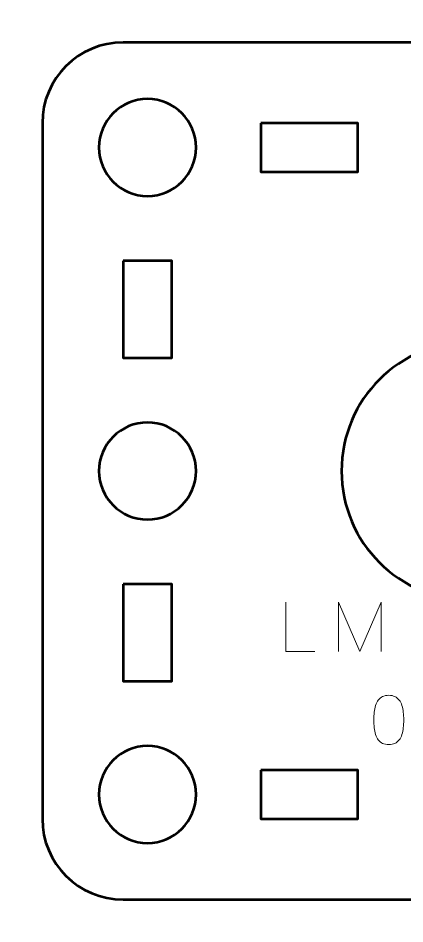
# Model space of a CAD drawing. Header units: centimetres. Extents: x -21 to 0, y -29.7 to 0.
# Drawn here: x -11.3 to -8.91, y -17.15 to -11.55 of the extents above; entities that cross this region are included whole.
import ezdxf

# ---------------------------------------------------------------- set-up
doc = ezdxf.new("R2010")
doc.units = ezdxf.units.CM
doc.header["$MEASUREMENT"] = 0
doc.layers.add('Layer 1', color=7, linetype='Continuous')

msp = doc.modelspace()

# ---------------------------------------------------------------- linework, layer by layer
at = {"layer": 'Layer 1', "color": 22, "lineweight": 53}
msp.add_open_spline([(-21.00003, -29.19995), (-21.00003, -29.19995), (-21.00003, -0.49992), (-21.00003, -0.49992), (-21.00003, -0.49992), (-21.00003, -0.22295), (-20.77694, 0.00004), (-20.49994, 0.00004), (-20.49994, 0.00004), (-20.49994, 0.00004), (-0.50008, 0.00004), (-0.50008, 0.00004), (-0.50008, 0.00004), (-0.22294, 0.00004), (0.00002, -0.22295), (0.00002, -0.49992), (0.00002, -0.49992), (0.00002, -0.49992), (0.00002, -29.19995), (0.00002, -29.19995), (0.00002, -29.19995), (0.00002, -29.47695), (-0.22294, -29.70004), (-0.50008, -29.70004), (-0.50008, -29.70004), (-0.50008, -29.70004), (-20.49994, -29.70004), (-20.49994, -29.70004), (-20.49994, -29.70004), (-20.77694, -29.70004), (-21.00003, -29.47695), (-21.00003, -29.19995)], degree=3, knots=[0, 0, 0, 0, 0.125, 0.125, 0.125, 0.125, 0.25, 0.25, 0.25, 0.25, 0.375, 0.375, 0.375, 0.375, 0.5, 0.5, 0.5, 0.5, 0.625, 0.625, 0.625, 0.625, 0.75, 0.75, 0.75, 0.75, 0.875, 0.875, 0.875, 0.875, 1, 1, 1, 1], dxfattribs=at)
at = {"layer": 'Layer 1', "color": 114, "lineweight": 53}
msp.add_open_spline([(-10.64995, -11.69994), (-10.64995, -11.69994), (-6.35006, -11.69994), (-6.35006, -11.69994), (-6.35006, -11.69994), (-6.07306, -11.69994), (-5.84996, -11.92303), (-5.84996, -12.20003), (-5.84996, -12.20003), (-5.84996, -12.20003), (-5.84996, -16.49989), (-5.84996, -16.49989), (-5.84996, -16.49989), (-5.84996, -16.77703), (-6.07306, -16.99999), (-6.35006, -16.99999), (-6.35006, -16.99999), (-6.35006, -16.99999), (-10.64995, -16.99999), (-10.64995, -16.99999), (-10.64995, -16.99999), (-10.92695, -16.99999), (-11.15005, -16.77703), (-11.15005, -16.49989), (-11.15005, -16.49989), (-11.15005, -16.49989), (-11.15005, -12.20003), (-11.15005, -12.20003), (-11.15005, -12.20003), (-11.15005, -11.92303), (-10.92695, -11.69994), (-10.64995, -11.69994)], degree=3, knots=[0, 0, 0, 0, 0.125, 0.125, 0.125, 0.125, 0.25, 0.25, 0.25, 0.25, 0.375, 0.375, 0.375, 0.375, 0.5, 0.5, 0.5, 0.5, 0.625, 0.625, 0.625, 0.625, 0.75, 0.75, 0.75, 0.75, 0.875, 0.875, 0.875, 0.875, 1, 1, 1, 1], dxfattribs=at)
at = {"layer": 'Layer 1', "lineweight": 53}
for points in [[(-10.19994, -12.34997), (-10.19994, -12.51574), (-10.33432, -12.64997), (-10.49995, -12.64997), (-10.49995, -12.64997), (-10.66572, -12.64997), (-10.79995, -12.51574), (-10.79995, -12.34997), (-10.79995, -12.34997), (-10.79995, -12.1843), (-10.66572, -12.04996), (-10.49995, -12.04996), (-10.49995, -12.04996), (-10.33432, -12.04996), (-10.19994, -12.1843), (-10.19994, -12.34997)], [(-9.80004, -12.20003), (-9.80004, -12.20003), (-9.20003, -12.20003), (-9.20003, -12.20003), (-9.20003, -12.20003), (-9.20003, -12.20003), (-9.20003, -12.50004), (-9.20003, -12.50004), (-9.20003, -12.50004), (-9.20003, -12.50004), (-9.80004, -12.50004), (-9.80004, -12.50004), (-9.80004, -12.50004), (-9.80004, -12.50004), (-9.80004, -12.20003), (-9.80004, -12.20003)], [(-10.65002, -13.04998), (-10.65002, -13.04998), (-10.35002, -13.04998), (-10.35002, -13.04998), (-10.35002, -13.04998), (-10.35002, -13.04998), (-10.35002, -13.64999), (-10.35002, -13.64999), (-10.35002, -13.64999), (-10.35002, -13.64999), (-10.65002, -13.64999), (-10.65002, -13.64999), (-10.65002, -13.64999), (-10.65002, -13.64999), (-10.65002, -13.04998), (-10.65002, -13.04998)], [(-7.70001, -14.35003), (-7.70001, -14.79171), (-8.05825, -15.15003), (-8.50001, -15.15003), (-8.50001, -15.15003), (-8.94169, -15.15003), (-9.30003, -14.79171), (-9.30003, -14.35003), (-9.30003, -14.35003), (-9.30003, -13.90798), (-8.94169, -13.55003), (-8.50001, -13.55003), (-8.50001, -13.55003), (-8.05825, -13.55003), (-7.70001, -13.90798), (-7.70001, -14.35003)], [(-10.19994, -14.35004), (-10.19994, -14.51567), (-10.33432, -14.65004), (-10.49995, -14.65004), (-10.49995, -14.65004), (-10.66572, -14.65004), (-10.79995, -14.51567), (-10.79995, -14.35004), (-10.79995, -14.35004), (-10.79995, -14.18427), (-10.66572, -14.05004), (-10.49995, -14.05004), (-10.49995, -14.05004), (-10.33432, -14.05004), (-10.19994, -14.18427), (-10.19994, -14.35004)], [(-10.65002, -15.04995), (-10.65002, -15.04995), (-10.35002, -15.04995), (-10.35002, -15.04995), (-10.35002, -15.04995), (-10.35002, -15.04995), (-10.35002, -15.64995), (-10.35002, -15.64995), (-10.35002, -15.64995), (-10.35002, -15.64995), (-10.65002, -15.64995), (-10.65002, -15.64995), (-10.65002, -15.64995), (-10.65002, -15.64995), (-10.65002, -15.04995), (-10.65002, -15.04995)], [(-10.19994, -16.34997), (-10.19994, -16.51563), (-10.33432, -16.64996), (-10.49995, -16.64996), (-10.49995, -16.64996), (-10.66572, -16.64996), (-10.79995, -16.51563), (-10.79995, -16.34997), (-10.79995, -16.34997), (-10.79995, -16.18434), (-10.66572, -16.04997), (-10.49995, -16.04997), (-10.49995, -16.04997), (-10.33432, -16.04997), (-10.19994, -16.18434), (-10.19994, -16.34997)], [(-9.80004, -16.1999), (-9.80004, -16.1999), (-9.20003, -16.1999), (-9.20003, -16.1999), (-9.20003, -16.1999), (-9.20003, -16.1999), (-9.20003, -16.49989), (-9.20003, -16.49989), (-9.20003, -16.49989), (-9.20003, -16.49989), (-9.80004, -16.49989), (-9.80004, -16.49989), (-9.80004, -16.49989), (-9.80004, -16.49989), (-9.80004, -16.1999), (-9.80004, -16.1999)]]:
    msp.add_open_spline(points, degree=3, knots=[0, 0, 0, 0, 0.25, 0.25, 0.25, 0.25, 0.5, 0.5, 0.5, 0.5, 0.75, 0.75, 0.75, 0.75, 1, 1, 1, 1], dxfattribs=at)
at = {"layer": 'Layer 1', "color": 30, "lineweight": 9}
for points, knots in [([(-9.46563, -15.4664), (-9.46563, -15.4664), (-9.64385, -15.4664), (-9.64385, -15.4664), (-9.64385, -15.4664), (-9.64385, -15.4664), (-9.64385, -15.16118), (-9.64385, -15.16118), (-9.64385, -15.16118), (-9.64385, -15.16118), (-9.64385, -15.4664), (-9.64385, -15.4664), (-9.64385, -15.4664), (-9.64385, -15.4664), (-9.46563, -15.4664), (-9.46563, -15.4664)], [0, 0, 0, 0, 0.25, 0.25, 0.25, 0.25, 0.5, 0.5, 0.5, 0.5, 0.75, 0.75, 0.75, 0.75, 1, 1, 1, 1]), ([(-9.31789, -15.4664), (-9.31789, -15.4664), (-9.31789, -15.16118), (-9.31789, -15.16118), (-9.31789, -15.16118), (-9.31789, -15.16118), (-9.18666, -15.4664), (-9.18666, -15.4664), (-9.18666, -15.4664), (-9.18666, -15.4664), (-9.055, -15.16118), (-9.055, -15.16118), (-9.055, -15.16118), (-9.055, -15.16118), (-9.055, -15.4664), (-9.055, -15.4664), (-9.055, -15.4664), (-9.055, -15.4664), (-9.055, -15.16118), (-9.055, -15.16118), (-9.055, -15.16118), (-9.055, -15.16118), (-9.18666, -15.4664), (-9.18666, -15.4664), (-9.18666, -15.4664), (-9.18666, -15.4664), (-9.31789, -15.16118), (-9.31789, -15.16118), (-9.31789, -15.16118), (-9.31789, -15.16118), (-9.31789, -15.4664), (-9.31789, -15.4664)], [0, 0, 0, 0, 0.125, 0.125, 0.125, 0.125, 0.25, 0.25, 0.25, 0.25, 0.375, 0.375, 0.375, 0.375, 0.5, 0.5, 0.5, 0.5, 0.625, 0.625, 0.625, 0.625, 0.75, 0.75, 0.75, 0.75, 0.875, 0.875, 0.875, 0.875, 1, 1, 1, 1]), ([(-9.0078, -16.04171), (-8.99299, -16.04164), (-8.98022, -16.03903), (-8.96956, -16.03395), (-8.96956, -16.03395), (-8.95898, -16.02887), (-8.95016, -16.0216), (-8.94311, -16.01236), (-8.94311, -16.01236), (-8.93612, -16.00305), (-8.93062, -15.99204), (-8.92653, -15.97934), (-8.92653, -15.97934), (-8.9225, -15.96664), (-8.91961, -15.95274), (-8.91799, -15.9375), (-8.91799, -15.9375), (-8.91629, -15.92226), (-8.91545, -15.90624), (-8.91552, -15.88931), (-8.91552, -15.88931), (-8.91545, -15.87245), (-8.91629, -15.85643), (-8.91799, -15.84126), (-8.91799, -15.84126), (-8.91961, -15.82609), (-8.9225, -15.81212), (-8.92653, -15.79942), (-8.92653, -15.79942), (-8.93062, -15.78679), (-8.93612, -15.77579), (-8.94311, -15.7664), (-8.94311, -15.7664), (-8.95016, -15.75709), (-8.95898, -15.74982), (-8.96956, -15.74474), (-8.96956, -15.74474), (-8.98022, -15.73959), (-8.99299, -15.73698), (-9.0078, -15.73691), (-9.0078, -15.73691), (-9.02262, -15.73698), (-9.03539, -15.73959), (-9.04605, -15.74474), (-9.04605, -15.74474), (-9.05663, -15.74982), (-9.06545, -15.75709), (-9.0725, -15.7664), (-9.0725, -15.7664), (-9.07949, -15.77579), (-9.08499, -15.78679), (-9.08908, -15.79942), (-9.08908, -15.79942), (-9.09311, -15.81212), (-9.096, -15.82609), (-9.09762, -15.84126), (-9.09762, -15.84126), (-9.09931, -15.85643), (-9.10016, -15.87245), (-9.10009, -15.88931), (-9.10009, -15.88931), (-9.10016, -15.90624), (-9.09931, -15.92226), (-9.09762, -15.9375), (-9.09762, -15.9375), (-9.096, -15.95274), (-9.09311, -15.96664), (-9.08908, -15.97934), (-9.08908, -15.97934), (-9.08499, -15.99204), (-9.07949, -16.00305), (-9.0725, -16.01236), (-9.0725, -16.01236), (-9.06545, -16.0216), (-9.05663, -16.02887), (-9.04605, -16.03395), (-9.04605, -16.03395), (-9.03539, -16.03903), (-9.02262, -16.04164), (-9.0078, -16.04171)], [0, 0, 0, 0, 0.05, 0.05, 0.05, 0.05, 0.1, 0.1, 0.1, 0.1, 0.15, 0.15, 0.15, 0.15, 0.2, 0.2, 0.2, 0.2, 0.25, 0.25, 0.25, 0.25, 0.3, 0.3, 0.3, 0.3, 0.35, 0.35, 0.35, 0.35, 0.4, 0.4, 0.4, 0.4, 0.45, 0.45, 0.45, 0.45, 0.5, 0.5, 0.5, 0.5, 0.55, 0.55, 0.55, 0.55, 0.6, 0.6, 0.6, 0.6, 0.65, 0.65, 0.65, 0.65, 0.7, 0.7, 0.7, 0.7, 0.75, 0.75, 0.75, 0.75, 0.8, 0.8, 0.8, 0.8, 0.85, 0.85, 0.85, 0.85, 0.9, 0.9, 0.9, 0.9, 0.95, 0.95, 0.95, 0.95, 1, 1, 1, 1]), ([(-9.0078, -16.04171), (-8.99299, -16.04164), (-8.98022, -16.03903), (-8.96956, -16.03395), (-8.96956, -16.03395), (-8.95898, -16.02887), (-8.95016, -16.0216), (-8.94311, -16.01236), (-8.94311, -16.01236), (-8.93612, -16.00305), (-8.93062, -15.99204), (-8.92653, -15.97934), (-8.92653, -15.97934), (-8.9225, -15.96664), (-8.91961, -15.95274), (-8.91799, -15.9375), (-8.91799, -15.9375), (-8.91629, -15.92226), (-8.91545, -15.90624), (-8.91552, -15.88931), (-8.91552, -15.88931), (-8.91545, -15.87245), (-8.91629, -15.85643), (-8.91799, -15.84126), (-8.91799, -15.84126), (-8.91961, -15.82609), (-8.9225, -15.81212), (-8.92653, -15.79942), (-8.92653, -15.79942), (-8.93062, -15.78679), (-8.93612, -15.77579), (-8.94311, -15.7664), (-8.94311, -15.7664), (-8.95016, -15.75709), (-8.95898, -15.74982), (-8.96956, -15.74474), (-8.96956, -15.74474), (-8.98022, -15.73959), (-8.99299, -15.73698), (-9.0078, -15.73691), (-9.0078, -15.73691), (-9.02262, -15.73698), (-9.03539, -15.73959), (-9.04605, -15.74474), (-9.04605, -15.74474), (-9.05663, -15.74982), (-9.06545, -15.75709), (-9.0725, -15.7664), (-9.0725, -15.7664), (-9.07949, -15.77579), (-9.08499, -15.78679), (-9.08908, -15.79942), (-9.08908, -15.79942), (-9.09311, -15.81212), (-9.096, -15.82609), (-9.09762, -15.84126), (-9.09762, -15.84126), (-9.09931, -15.85643), (-9.10016, -15.87245), (-9.10009, -15.88931), (-9.10009, -15.88931), (-9.10016, -15.90624), (-9.09931, -15.92226), (-9.09762, -15.9375), (-9.09762, -15.9375), (-9.096, -15.95274), (-9.09311, -15.96664), (-9.08908, -15.97934), (-9.08908, -15.97934), (-9.08499, -15.99204), (-9.07949, -16.00305), (-9.0725, -16.01236), (-9.0725, -16.01236), (-9.06545, -16.0216), (-9.05663, -16.02887), (-9.04605, -16.03395), (-9.04605, -16.03395), (-9.03539, -16.03903), (-9.02262, -16.04164), (-9.0078, -16.04171)], [0, 0, 0, 0, 0.05, 0.05, 0.05, 0.05, 0.1, 0.1, 0.1, 0.1, 0.15, 0.15, 0.15, 0.15, 0.2, 0.2, 0.2, 0.2, 0.25, 0.25, 0.25, 0.25, 0.3, 0.3, 0.3, 0.3, 0.35, 0.35, 0.35, 0.35, 0.4, 0.4, 0.4, 0.4, 0.45, 0.45, 0.45, 0.45, 0.5, 0.5, 0.5, 0.5, 0.55, 0.55, 0.55, 0.55, 0.6, 0.6, 0.6, 0.6, 0.65, 0.65, 0.65, 0.65, 0.7, 0.7, 0.7, 0.7, 0.75, 0.75, 0.75, 0.75, 0.8, 0.8, 0.8, 0.8, 0.85, 0.85, 0.85, 0.85, 0.9, 0.9, 0.9, 0.9, 0.95, 0.95, 0.95, 0.95, 1, 1, 1, 1])]:
    msp.add_open_spline(points, degree=3, knots=knots, dxfattribs=at)

doc.saveas('drawing.dxf')
